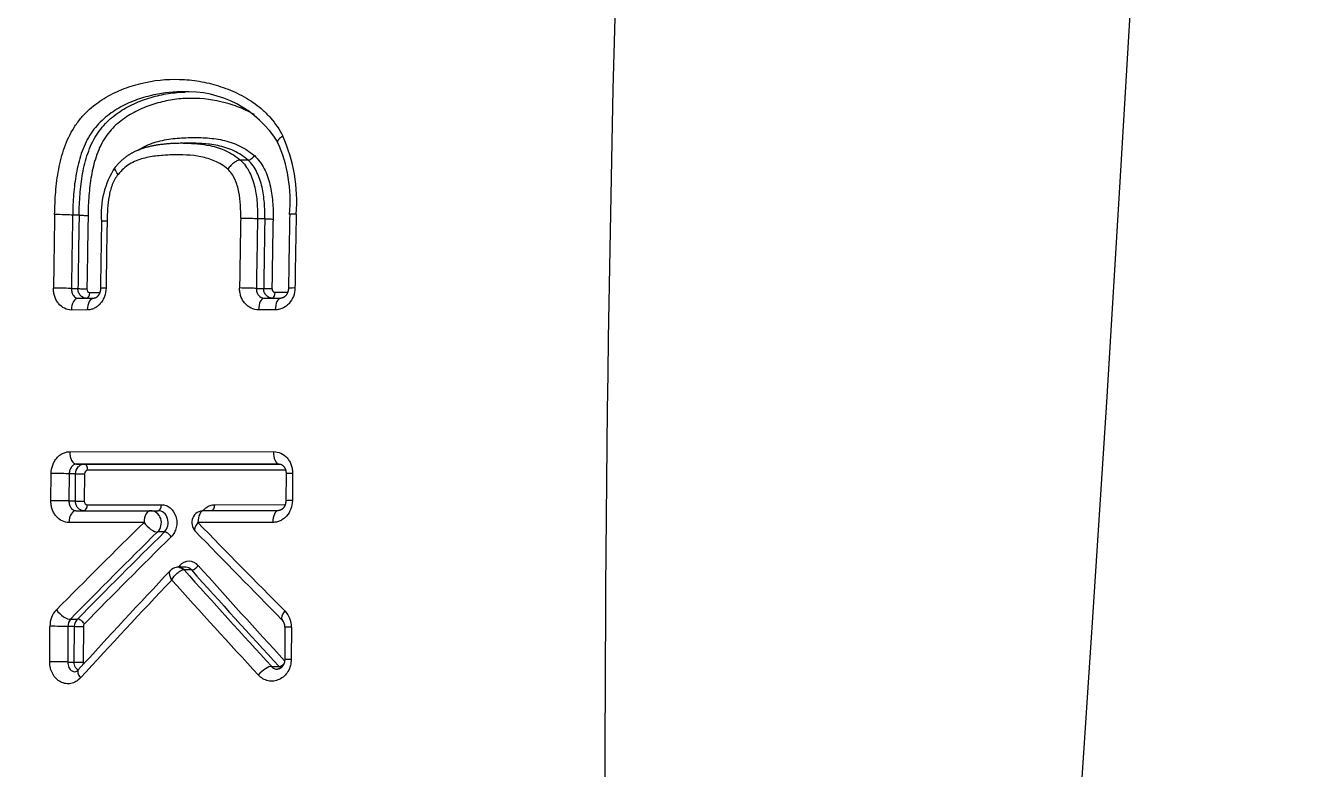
# Model space of a CAD drawing. Header units: millimetres. Extents: x 863 to 5283, y 810 to 2397.
# Drawn here: x 3100.656 to 3101.721, y 1268.667 to 1269.281 of the extents above; entities that cross this region are included whole.
import ezdxf

# ---------------------------------------------------------------- set-up
doc = ezdxf.new("R2010")
doc.units = ezdxf.units.MM
doc.layers.add('Wbudowane', color=175, linetype='Continuous')

# ---------------------------------------------------------------- blocks, each defined once
blk = doc.blocks.new('Z$W@#9123')
for p, q in [((19.3812, 38.5543), (19.3812, 38.5646)), ((19.528, 38.563), (19.5281, 38.3995)), ((19.5307, 38.5687), (19.5531, 38.5685)), ((19.5308, 38.5633), (19.5532, 38.5631)), ((19.5565, 38.5045), (19.5564, 38.5626)), ((19.6576, 38.5677), (19.6841, 38.5675)), ((19.6577, 38.5623), (19.6842, 38.5622)), ((19.386, 38.5453), (19.386, 38.559)), ((19.3956, 38.5543), (19.3957, 38.5406)), ((19.5128, 38.3847), (19.5127, 38.5529)), ((19.523, 38.3966), (19.5229, 38.5577)), ((19.5229, 38.5576), (19.523, 38.3904)), ((19.5613, 38.4955), (19.5613, 38.557)), ((19.5711, 38.5523), (19.5711, 38.4905)), ((19.69, 38.5514), (19.69, 38.5576)), ((19.3206, 38.5457), (19.3206, 38.5397)), ((19.378, 38.5388), (19.378, 38.5448)), ((19.2721, 38.532), (19.2721, 38.5257)), ((19.2721, 38.532), (19.2721, 38.532)), ((19.2721, 38.5257), (19.2721, 38.5257)), ((19.2582, 38.4858), (19.2582, 38.4792)), ((19.6081, 38.4805), (19.6081, 38.4741)), ((19.6103, 38.4851), (19.6103, 38.4791)), ((19.5565, 38.3992), (19.5565, 38.4604)), ((19.5614, 38.4513), (19.5614, 38.4578)), ((19.579, 38.463), (19.579, 38.4571)), ((19.5614, 38.3898), (19.5614, 38.4513)), ((19.5712, 38.446), (19.5712, 38.3841)), ((19.3813, 38.4013), (19.3813, 38.4096)), ((19.3861, 38.3918), (19.3861, 38.4048)), ((19.3175, 38.3925), (19.3175, 38.3872)), ((19.3781, 38.3862), (19.3781, 38.3915)), ((19.3957, 38.3992), (19.3958, 38.3861)), ((19.523, 38.3904), (19.523, 38.3966)), ((19.5311, 38.397), (19.5535, 38.3968)), ((19.6509, 38.3854), (19.6509, 38.3911)), ((19.6571, 38.396), (19.6864, 38.3958)), ((19.531, 38.3896), (19.531, 38.3843)), ((19.5534, 38.3894), (19.531, 38.3896)), ((19.531, 38.3843), (19.5534, 38.3841)), ((19.5534, 38.3841), (19.5534, 38.3894)), ((19.657, 38.3886), (19.657, 38.3833)), ((19.6863, 38.3884), (19.657, 38.3886)), ((19.657, 38.3833), (19.6863, 38.3831)), ((19.6863, 38.3831), (19.6863, 38.3884)), ((19.5532, 38.3692), (19.5308, 38.3694)), ((19.6862, 38.3682), (19.6569, 38.3684))]:
    blk.add_line(p, q)
for centre, radius, start, end in [((19.7894, 63.7041), 24.8777, 265.82776, 270.16391), ((19.3054, 38.444), 0.1281, 84.9721, 114.5135), ((19.8335, 68.8416), 30.2744, 269.02178, 269.13718), ((19.3057, 38.4491), 0.1176, 84.5528, 114.3011), ((19.8044, 67.1159), 28.5538, 269.02177, 269.14407), ((12.5631, 45.6823), 10.0417, 314.25868, 314.84316), ((13.7236, 45.0563), 8.8157, 311.86267, 312.5523), ((19.6573, 38.5487), 0.019, 89.1478, 133.8035), ((19.6574, 38.5533), 0.00902, 88.471, 132.5715), ((19.303, 38.482), 0.0873, 121.5719, 182.9812), ((19.8348, 69.1683), 30.6201, 269.03816, 269.14565), ((13.0191, 45.2521), 9.4219, 314.12056, 314.74242), ((13.5319, 45.251), 9.0953, 311.9365, 312.61496), ((13.679, 45.0961), 8.8862, 311.8724, 312.5662), ((19.8347, 69.1238), 30.5824, 269.03669, 269.14435), ((19.835, 69.2285), 30.6931, 269.03968, 269.14695), ((13.2637, 45.5183), 9.491, 312.03419, 312.67502), ((19.8348, 69.1468), 30.6253, 269.03706, 269.14466), ((19.5713, 38.4955), 0.01, 180.0359, 314.1058), ((19.6133, 38.4831), 0.0101, 130.1658, 228.7423), ((23.8777, 43.0315), 6.2449, 226.84903, 226.86724), ((19.614, 38.4805), 0.00594, 128.9047, 179.8538), ((19.6139, 38.4788), 0.00363, 174.7096, 185.7047), ((23.7895, 42.6197), 5.91, 224.62047, 225.60454), ((19.6164, 38.4741), 0.00829, 179.7796, 189.9345), ((19.6166, 38.4741), 0.00854, 190.391, 226.9925), ((24.2491, 43.3873), 6.7613, 226.68479, 227.63257), ((24.5221, 43.6451), 7.13, 226.55012, 227.43775), ((23.9104, 42.7255), 6.077, 224.54057, 225.49949), ((23.8378, 42.6576), 5.9818, 224.60457, 225.57756), ((24.0867, 42.8746), 6.3247, 224.44306, 225.36697), ((19.316, 38.4786), 0.0679, 235.997, 275.6463), ((19.8372, 69.4529), 31.0416, 269.0498, 269.15187), ((19.8139, 67.8996), 29.4927, 269.0457, 269.1531), ((19.8388, 69.3371), 30.949, 269.03482, 269.14703), ((19.8392, 69.3211), 30.9256, 269.03386, 269.14612), ((19.6569, 38.3971), 0.00856, 225.2523, 270.4205), ((19.6571, 38.3993), 0.00332, 227.1412, 270.3816), ((19.6903, 38.3886), 0.00406, 4.4525, 51.5667), ((19.8392, 69.3415), 30.9588, 269.0344, 269.14658), ((19.6569, 38.3928), 0.00954, 230.8116, 270.3811), ((19.8389, 69.4017), 31.0338, 269.03666, 269.14865), ((19.6566, 38.388), 0.0196, 226.5724, 270.6694)]:
    blk.add_arc(centre, radius, start, end)
for centre, major_axis, ratio, start_param, end_param in [((19.3171, 38.5762), (0.00017, 0.01), 0.03774, 2.049057, 3.141755), ((19.378, 38.5752), (0.00015, 0.01), 0.03345, 2.049398, 3.141606), ((19.5309, 38.5733), (0.0001, 0.01), 0.022818, 2.050037, 3.141658), ((19.5533, 38.5731), (0.00009, 0.01), 0.021275, 2.050106, 3.141613), ((19.6443, 38.567), (-0.00704, 0.0071), 0.356228, 1.894259, 3.14134), ((19.6864, 38.5607), (0.00338, -0.00368), 0.347562, 0.316703, 1.418229), ((19.3205, 38.5502), (-0.00008, -0.005), 0.037322, 0.436657, 2.065936), ((19.378, 38.5493), (-0.00007, -0.005), 0.0333, 0.436591, 2.066186), ((19.381, 38.5519), (-0.005, 0), 0.473927, 3.166369, 4.675907), ((19.396, 38.559), (0.01, 0.00001), 0.467355, 3.141332, 4.677003), ((19.5129, 38.5575), (0.01, 0.00001), 0.46782, 4.685934, 6.282924), ((19.5713, 38.557), (0.01, 0.00001), 0.467991, 3.141332, 4.690358), ((19.6972, 38.5451), (0.00676, -0.00737), 0.349848, 3.458593, 5.059615), ((19.3206, 38.5307), (0.00017, 0.01), 0.03721, 0.436655, 2.072888), ((19.396, 38.5453), (0.01, 0.00001), 0.473636, 3.141331, 4.677094), ((19.378, 38.5297), (0.00015, 0.01), 0.033203, 0.43659, 2.073103), ((19.5563, 38.502), (-0.005, 0), 0.499172, 3.154276, 4.689409), ((19.5713, 38.4955), (0.01, 0.00001), 0.498562, 3.141327, 4.690552), ((19.5713, 38.4955), (-0.00696, 0.00718), 0.385767, 1.920842, 3.141734), ((19.6067, 38.4883), (0.00334, -0.00372), 0.378698, 0.321004, 1.943893), ((19.6065, 38.4729), (-0.00342, -0.00364), 0.368656, 3.905194, 4.312697), ((19.6161, 38.474), (0.00787, 0.00143), 0.855614, 2.231004, 3.141554), ((19.6161, 38.4741), (0.008, 0), 0.906308, 2.378753, 3.141502), ((19.5828, 38.4659), (0.00356, 0.00351), 0.385397, 1.180977, 2.839714), ((19.5564, 38.4578), (-0.005, 0), 0.526177, 3.141322, 4.689499), ((19.5714, 38.4513), (0.01, 0), 0.906308, 0.70648, 3.142138), ((19.5714, 38.4513), (0.00712, 0.00703), 0.388442, 4.318145, 5.980875), ((19.5714, 38.4513), (0.01, 0.00001), 0.525189, 3.141322, 4.690636), ((19.3811, 38.3985), (-0.005, 0), 0.571845, 3.155155, 4.676499), ((19.3961, 38.4048), (0.01, 0.00001), 0.559841, 3.141314, 4.677645), ((19.3175, 38.397), (0.00008, 0.005), 0.037391, 3.578251, 5.324125), ((19.3781, 38.396), (0.00007, 0.005), 0.0332, 3.578182, 5.323815), ((19.3961, 38.3918), (0.01, 0.00001), 0.570061, 3.141312, 4.677659), ((19.513, 38.3904), (0.01, 0.00001), 0.569715, 4.686352, 6.282905), ((19.528, 38.3967), (0.005, 0), 0.571392, 1.545843, 3.141312), ((19.531, 38.3941), (0.00005, 0.005), 0.022729, 3.578045, 5.32314), ((19.5534, 38.3939), (0.00005, 0.005), 0.021204, 3.57803, 5.323056), ((19.5564, 38.3964), (-0.005, 0), 0.571316, 3.175859, 4.689536), ((19.6547, 38.394), (0.0035, 0.00357), 0.429689, 1.138395, 2.832888), ((19.657, 38.3931), (0.00003, 0.005), 0.014165, 3.577972, 5.322724), ((19.6863, 38.393), (0.00003, 0.005), 0.012173, 3.577959, 5.322649), ((19.6996, 38.3992), (0.00674, 0.00739), 0.40751, 3.141462, 4.275777), ((19.3175, 38.3781), (-0.00017, -0.01), 0.037407, 3.578252, 5.334644), ((19.3781, 38.3771), (-0.00015, -0.01), 0.033216, 3.578182, 5.334293), ((19.531, 38.3752), (0.0001, 0.01), 0.022746, 0.436453, 2.191943), ((19.5534, 38.375), (0.00009, 0.01), 0.021221, 0.436437, 2.19185), ((19.5714, 38.3898), (0.01, 0.00001), 0.569566, 3.141312, 4.69067), ((19.6433, 38.3796), (0.007, 0.00714), 0.433162, 4.274947, 5.973893), ((19.657, 38.3742), (0.00006, 0.01), 0.014179, 0.436379, 2.191484), ((19.6863, 38.3741), (0.00005, 0.01), 0.012186, 0.436367, 2.191401)]:
    blk.add_ellipse(centre, major_axis=major_axis, ratio=ratio, start_param=start_param, end_param=end_param)
for points, knots in [([(19.3171, 38.3723), (19.3108, 38.3724), (19.3045, 38.3727), (19.2921, 38.3737), (19.2859, 38.3745), (19.2767, 38.3762), (19.2736, 38.3769), (19.2676, 38.3785), (19.2645, 38.3794), (19.2558, 38.3826), (19.2502, 38.3851), (19.2426, 38.39), (19.2401, 38.3918), (19.2356, 38.3955), (19.2335, 38.3975), (19.2276, 38.4038), (19.2241, 38.4084), (19.2183, 38.4178), (19.2159, 38.4228), (19.2118, 38.4329), (19.2102, 38.4381), (19.2062, 38.4539), (19.2051, 38.4646), (19.2056, 38.4808), (19.2061, 38.4863), (19.208, 38.4971), (19.2093, 38.5024), (19.2125, 38.5128), (19.2145, 38.518), (19.2181, 38.5256), (19.2195, 38.5281), (19.2223, 38.533), (19.2239, 38.5354), (19.2273, 38.54), (19.2291, 38.5422), (19.233, 38.5465), (19.2351, 38.5486), (19.2418, 38.5544), (19.2468, 38.5578), (19.2523, 38.5606)], [0, 0, 0, 0, 0.0625, 0.0625, 0.125, 0.125, 0.15625, 0.15625, 0.1875, 0.1875, 0.25, 0.25, 0.28125, 0.28125, 0.3125, 0.3125, 0.375, 0.375, 0.4375, 0.4375, 0.5, 0.5, 0.625, 0.625, 0.6875, 0.6875, 0.75, 0.75, 0.8125, 0.8125, 0.84375, 0.84375, 0.875, 0.875, 0.90625, 0.90625, 0.9375, 0.9375, 1, 1, 1, 1]), ([(19.2523, 38.5606), (19.2529, 38.5596), (19.2536, 38.5587), (19.2549, 38.5573), (19.2555, 38.5568), (19.2565, 38.5562), (19.257, 38.5562), (19.2573, 38.5563)], [0, 0, 0, 0, 0.3334673, 0.3334673, 0.6669346, 0.6669346, 1, 1, 1, 1]), ([(19.3776, 38.5706), (19.38, 38.5706), (19.3824, 38.5701), (19.3867, 38.5685), (19.3887, 38.5672), (19.3912, 38.565), (19.392, 38.5641), (19.3933, 38.5624), (19.3938, 38.5614), (19.3947, 38.5595), (19.3951, 38.5585), (19.3955, 38.5564), (19.3956, 38.5554), (19.3956, 38.5543)], [0, 0, 0, 0, 0.25, 0.25, 0.5, 0.5, 0.625, 0.625, 0.75, 0.75, 0.875, 0.875, 1, 1, 1, 1]), ([(19.3778, 38.5652), (19.378, 38.5652), (19.3782, 38.5652), (19.3785, 38.5652), (19.3789, 38.5652), (19.3793, 38.5651), (19.3796, 38.5651), (19.38, 38.565), (19.3803, 38.5649), (19.3806, 38.5648), (19.381, 38.5647), (19.3813, 38.5646), (19.3816, 38.5645), (19.3819, 38.5643), (19.3822, 38.5642), (19.3824, 38.5641), (19.3827, 38.5639), (19.383, 38.5637), (19.3832, 38.5636), (19.3835, 38.5634), (19.3837, 38.5632), (19.384, 38.563), (19.3842, 38.5628), (19.3844, 38.5626), (19.3846, 38.5624), (19.3848, 38.5621), (19.385, 38.5619), (19.3851, 38.5617), (19.3852, 38.5615), (19.3854, 38.5613), (19.3855, 38.561), (19.3856, 38.5608), (19.3857, 38.5605), (19.3858, 38.5603), (19.3859, 38.5601), (19.3859, 38.5599), (19.386, 38.5596), (19.386, 38.5594), (19.386, 38.5591), (19.386, 38.559), (19.386, 38.559)], [0, 0, 0, 0, 0.023748, 0.048549, 0.073387, 0.098186, 0.122875, 0.147548, 0.172484, 0.196717, 0.220901, 0.245219, 0.269847, 0.295011, 0.316789, 0.337484, 0.358701, 0.384359, 0.41005, 0.435661, 0.461088, 0.486247, 0.511015, 0.535092, 0.563891, 0.592181, 0.619633, 0.64602, 0.671173, 0.695414, 0.728196, 0.761081, 0.792754, 0.822894, 0.851326, 0.878509, 0.913562, 0.950523, 0.987515, 1, 1, 1, 1]), ([(19.5127, 38.5529), (19.5127, 38.555), (19.5131, 38.5571), (19.5149, 38.5609), (19.5163, 38.5627), (19.5187, 38.5649), (19.5197, 38.5655), (19.5216, 38.5667), (19.5227, 38.5672), (19.5248, 38.568), (19.526, 38.5682), (19.5283, 38.5686), (19.5295, 38.5687), (19.5307, 38.5687)], [0, 0, 0, 0, 0.25, 0.25, 0.5, 0.5, 0.625, 0.625, 0.75, 0.75, 0.875, 0.875, 1, 1, 1, 1]), ([(19.5229, 38.5576), (19.5229, 38.5576), (19.5229, 38.5577), (19.5229, 38.5579), (19.523, 38.5582), (19.523, 38.5585), (19.5231, 38.5587), (19.5231, 38.5589), (19.5232, 38.5592), (19.5233, 38.5594), (19.5234, 38.5596), (19.5235, 38.5598), (19.5237, 38.56), (19.5238, 38.5602), (19.524, 38.5604), (19.5241, 38.5606), (19.5243, 38.5608), (19.5245, 38.561), (19.5247, 38.5612), (19.525, 38.5614), (19.5252, 38.5616), (19.5254, 38.5617), (19.5257, 38.5619), (19.5259, 38.5621), (19.5262, 38.5622), (19.5265, 38.5624), (19.5268, 38.5625), (19.5271, 38.5626), (19.5274, 38.5628), (19.5277, 38.5629), (19.528, 38.563), (19.5283, 38.563), (19.5287, 38.5631), (19.529, 38.5632), (19.5293, 38.5632), (19.5297, 38.5633), (19.5301, 38.5633), (19.5304, 38.5633), (19.5307, 38.5633), (19.5308, 38.5633), (19.5308, 38.5633)], [0, 0, 0, 0, 0.014027, 0.052637, 0.091096, 0.129256, 0.159781, 0.190338, 0.227168, 0.2572, 0.285051, 0.311384, 0.339379, 0.366052, 0.39421, 0.422461, 0.450752, 0.478999, 0.507089, 0.529803, 0.554024, 0.578652, 0.60408, 0.630092, 0.656447, 0.682875, 0.704984, 0.728626, 0.752732, 0.777467, 0.802592, 0.827859, 0.852971, 0.875371, 0.899275, 0.923752, 0.948408, 0.973145, 0.997848, 1, 1, 1, 1]), ([(19.5531, 38.5685), (19.5554, 38.5685), (19.5578, 38.568), (19.5622, 38.5664), (19.5642, 38.5652), (19.5666, 38.5629), (19.5674, 38.5621), (19.5687, 38.5603), (19.5693, 38.5594), (19.5702, 38.5575), (19.5705, 38.5564), (19.571, 38.5544), (19.5711, 38.5534), (19.5711, 38.5523)], [0, 0, 0, 0, 0.25, 0.25, 0.5, 0.5, 0.625, 0.625, 0.75, 0.75, 0.875, 0.875, 1, 1, 1, 1]), ([(19.5532, 38.5631), (19.5533, 38.5631), (19.5535, 38.5631), (19.5539, 38.5631), (19.5543, 38.563), (19.5546, 38.563), (19.555, 38.5629), (19.5553, 38.5629), (19.5557, 38.5628), (19.556, 38.5627), (19.5563, 38.5626), (19.5566, 38.5625), (19.557, 38.5624), (19.5573, 38.5622), (19.5575, 38.5621), (19.5578, 38.562), (19.558, 38.5618), (19.5583, 38.5617), (19.5586, 38.5615), (19.5588, 38.5613), (19.5591, 38.5611), (19.5593, 38.5609), (19.5595, 38.5607), (19.5597, 38.5605), (19.5599, 38.5603), (19.5601, 38.5601), (19.5603, 38.5598), (19.5604, 38.5596), (19.5606, 38.5594), (19.5607, 38.5592), (19.5608, 38.559), (19.5609, 38.5587), (19.561, 38.5585), (19.5611, 38.5582), (19.5612, 38.558), (19.5612, 38.5578), (19.5613, 38.5575), (19.5613, 38.5573), (19.5613, 38.5571), (19.5613, 38.557), (19.5613, 38.557)], [0, 0, 0, 0, 0.023517, 0.048281, 0.073086, 0.097847, 0.122489, 0.147093, 0.172026, 0.196202, 0.220352, 0.244652, 0.26929, 0.294491, 0.316204, 0.336892, 0.358069, 0.383795, 0.409563, 0.435269, 0.460812, 0.486111, 0.511042, 0.53518, 0.564258, 0.592799, 0.620467, 0.647037, 0.672344, 0.696875, 0.730848, 0.764155, 0.796158, 0.826542, 0.855153, 0.883518, 0.920794, 0.958212, 0.995621, 1, 1, 1, 1]), ([(19.6841, 38.5675), (19.6858, 38.5675), (19.6876, 38.5673), (19.691, 38.5664), (19.6926, 38.5657), (19.6955, 38.564), (19.6968, 38.5629), (19.699, 38.5605), (19.7, 38.5591), (19.7013, 38.5563), (19.7018, 38.5547), (19.7022, 38.5517), (19.7021, 38.5501), (19.7015, 38.547), (19.7009, 38.5456), (19.6993, 38.5428), (19.6983, 38.5415), (19.6971, 38.5404)], [0, 0, 0, 0, 0.125, 0.125, 0.25, 0.25, 0.375, 0.375, 0.5, 0.5, 0.625, 0.625, 0.75, 0.75, 0.875, 0.875, 1, 1, 1, 1]), ([(19.6842, 38.5622), (19.6843, 38.5622), (19.6845, 38.5622), (19.6848, 38.5621), (19.6852, 38.5621), (19.6856, 38.5621), (19.6859, 38.562), (19.6862, 38.5619), (19.6866, 38.5619), (19.6869, 38.5618), (19.6872, 38.5617), (19.6876, 38.5616), (19.6879, 38.5614), (19.6882, 38.5613), (19.6885, 38.5612), (19.6888, 38.561), (19.6891, 38.5608), (19.6893, 38.5607), (19.6896, 38.5605), (19.6898, 38.5603), (19.6901, 38.5601), (19.6903, 38.5599), (19.6905, 38.5598), (19.6907, 38.5596), (19.6909, 38.5593), (19.6911, 38.5591), (19.6913, 38.5589), (19.6914, 38.5586), (19.6916, 38.5584), (19.6917, 38.5582), (19.6918, 38.558), (19.6919, 38.5578), (19.692, 38.5575), (19.692, 38.5573), (19.6921, 38.557), (19.6922, 38.5568), (19.6922, 38.5565), (19.6922, 38.5563), (19.6922, 38.5562), (19.6922, 38.5561)], [0, 0, 0, 0, 0.022841, 0.047609, 0.072064, 0.096498, 0.12108, 0.14343, 0.166446, 0.191993, 0.217426, 0.242149, 0.265749, 0.289075, 0.314848, 0.340845, 0.366923, 0.392915, 0.418657, 0.44402, 0.468887, 0.493163, 0.516998, 0.543774, 0.572867, 0.601969, 0.630821, 0.659247, 0.687099, 0.71426, 0.740659, 0.767344, 0.8027, 0.838212, 0.873595, 0.908568, 0.94294, 0.976569, 1, 1, 1, 1]), ([(19.2684, 38.5372), (19.2699, 38.5388), (19.2716, 38.5403), (19.2752, 38.543), (19.2772, 38.5442), (19.2833, 38.5474), (19.2877, 38.5489), (19.297, 38.5511), (19.3017, 38.5518), (19.3112, 38.5526), (19.3159, 38.5527), (19.3208, 38.5526)], [0, 0, 0, 0, 0.125, 0.125, 0.25, 0.25, 0.5, 0.5, 0.75, 0.75, 1, 1, 1, 1]), ([(19.386, 38.5518), (19.386, 38.5499), (19.3851, 38.5481), (19.3829, 38.5462), (19.382, 38.5457), (19.3801, 38.5449), (19.3791, 38.5448), (19.378, 38.5448)], [0, 0, 0, 0, 0.494076, 0.494076, 0.747038, 0.747038, 1, 1, 1, 1]), ([(19.3782, 38.5517), (19.379, 38.5517), (19.3798, 38.5519), (19.3809, 38.5529), (19.3812, 38.5536), (19.3812, 38.5543)], [0, 0, 0, 0, 0.5, 0.5, 1, 1, 1, 1]), ([(19.69, 38.5514), (19.6911, 38.5524), (19.6918, 38.5536), (19.6922, 38.5553), (19.6922, 38.5557), (19.6922, 38.5561)], [0, 0, 0, 0, 0.761534, 0.761534, 1, 1, 1, 1]), ([(19.3206, 38.5457), (19.3161, 38.5458), (19.3117, 38.5457), (19.303, 38.545), (19.2986, 38.5445), (19.2901, 38.5425), (19.286, 38.5412), (19.2803, 38.5383), (19.2784, 38.5372), (19.2751, 38.5348), (19.2735, 38.5335), (19.2721, 38.532)], [0, 0, 0, 0, 0.25, 0.25, 0.5, 0.5, 0.75, 0.75, 0.875, 0.875, 1, 1, 1, 1]), ([(19.2721, 38.5257), (19.2735, 38.5272), (19.2751, 38.5286), (19.2785, 38.5311), (19.2803, 38.5322), (19.2841, 38.5341), (19.2861, 38.5349), (19.2902, 38.5364), (19.2923, 38.537), (19.2987, 38.5384), (19.303, 38.539), (19.3117, 38.5397), (19.3161, 38.5398), (19.3206, 38.5397)], [0, 0, 0, 0, 0.125, 0.125, 0.25, 0.25, 0.375, 0.375, 0.5, 0.5, 0.75, 0.75, 1, 1, 1, 1]), ([(19.3957, 38.5406), (19.3957, 38.5385), (19.3952, 38.5364), (19.3934, 38.5326), (19.3921, 38.5309), (19.3896, 38.5287), (19.3886, 38.528), (19.3867, 38.5269), (19.3857, 38.5264), (19.3835, 38.5257), (19.3823, 38.5254), (19.38, 38.525), (19.3788, 38.5249), (19.3777, 38.5249)], [0, 0, 0, 0, 0.25, 0.25, 0.5, 0.5, 0.625, 0.625, 0.75, 0.75, 0.875, 0.875, 1, 1, 1, 1]), ([(19.378, 38.5388), (19.3791, 38.5388), (19.3801, 38.5389), (19.3821, 38.5395), (19.3829, 38.54), (19.3851, 38.5418), (19.386, 38.5435), (19.386, 38.5453)], [0, 0, 0, 0, 0.25, 0.25, 0.5, 0.5, 1, 1, 1, 1]), ([(19.2345, 38.5371), (19.2332, 38.5347), (19.2319, 38.5323), (19.2288, 38.5254), (19.2271, 38.5209), (19.223, 38.5073), (19.2214, 38.4981), (19.2211, 38.4864), (19.2211, 38.484), (19.2212, 38.4793), (19.2218, 38.4723), (19.2229, 38.4655), (19.2251, 38.4564), (19.2265, 38.452), (19.2299, 38.4431), (19.232, 38.4388), (19.2357, 38.4326), (19.237, 38.4306), (19.2399, 38.4267), (19.2414, 38.4248), (19.2465, 38.4192), (19.2504, 38.416), (19.257, 38.4118), (19.2594, 38.4106), (19.2642, 38.4083), (19.2667, 38.4074), (19.2744, 38.4048), (19.2797, 38.4035), (19.2905, 38.4017), (19.2959, 38.401), (19.3068, 38.4002), (19.3122, 38.3999), (19.3177, 38.3999)], [0, 0, 0, 0, 0.041456, 0.041456, 0.11519, 0.11519, 0.262658, 0.262658, 0.299526, 0.299526, 0.336393, 0.410127, 0.410127, 0.483861, 0.483861, 0.557595, 0.557595, 0.594462, 0.594462, 0.631329, 0.631329, 0.705063, 0.705063, 0.74193, 0.74193, 0.778798, 0.778798, 0.852532, 0.852532, 0.926266, 0.926266, 1, 1, 1, 1]), ([(19.2638, 38.4415), (19.2625, 38.4434), (19.2613, 38.4455), (19.2593, 38.4498), (19.2584, 38.4521), (19.2562, 38.4589), (19.2552, 38.4635), (19.254, 38.4729), (19.2537, 38.4777), (19.2534, 38.4872), (19.2534, 38.4919), (19.254, 38.5014), (19.2545, 38.5061), (19.2561, 38.5132), (19.2567, 38.5156), (19.2583, 38.5202), (19.2601, 38.5247), (19.2624, 38.529), (19.2652, 38.5332), (19.2667, 38.5352), (19.2684, 38.5372)], [0, 0, 0, 0, 0.069141, 0.069141, 0.140745, 0.140745, 0.283954, 0.283954, 0.427164, 0.427164, 0.570373, 0.570373, 0.713582, 0.713582, 0.785186, 0.785186, 0.856791, 0.928395, 0.928395, 1, 1, 1, 1]), ([(19.2721, 38.532), (19.2705, 38.5302), (19.2691, 38.5282), (19.2665, 38.5243), (19.2643, 38.5202), (19.2626, 38.5159), (19.2612, 38.5115), (19.2606, 38.5093), (19.2592, 38.5026), (19.2587, 38.4981), (19.2583, 38.4916), (19.2582, 38.4894), (19.2582, 38.4873)], [0, 0, 0, 0, 0.144153, 0.144153, 0.288306, 0.432458, 0.432458, 0.576611, 0.576611, 0.864917, 0.864917, 1, 1, 1, 1]), ([(19.2721, 38.532), (19.2721, 38.5326), (19.2718, 38.5336), (19.2704, 38.5355), (19.2694, 38.5365), (19.2684, 38.5372)], [0, 0, 0, 0, 0.5, 0.5, 1, 1, 1, 1]), ([(19.2582, 38.4799), (19.2582, 38.4869), (19.2587, 38.4938), (19.2611, 38.505), (19.2625, 38.5094), (19.2654, 38.5158), (19.2665, 38.5179), (19.2691, 38.5219), (19.2705, 38.5238), (19.2721, 38.5257)], [0, 0, 0, 0, 0.433426, 0.433426, 0.716713, 0.716713, 0.858357, 0.858357, 1, 1, 1, 1]), ([(19.2721, 38.5257), (19.272, 38.525), (19.2722, 38.5243), (19.2728, 38.5225), (19.2734, 38.5216), (19.2747, 38.5196), (19.2756, 38.5187), (19.2775, 38.5168), (19.2785, 38.516), (19.2795, 38.5152)], [0, 0, 0, 0, 0.25, 0.25, 0.5, 0.5, 0.75, 0.75, 1, 1, 1, 1]), ([(19.3201, 38.5259), (19.3165, 38.5259), (19.3128, 38.5259), (19.3056, 38.5254), (19.302, 38.525), (19.2949, 38.5236), (19.2913, 38.5226), (19.2849, 38.5197), (19.2819, 38.5177), (19.2795, 38.5152)], [0, 0, 0, 0, 0.25, 0.25, 0.5, 0.5, 0.75, 0.75, 1, 1, 1, 1]), ([(19.2795, 38.5152), (19.2781, 38.5136), (19.2769, 38.5119), (19.2747, 38.5083), (19.2737, 38.5065), (19.2713, 38.5008), (19.2701, 38.497), (19.2678, 38.4852), (19.2676, 38.4771), (19.2679, 38.4651), (19.2682, 38.4611), (19.269, 38.4532), (19.2697, 38.4492), (19.2718, 38.4415), (19.2733, 38.4377), (19.2776, 38.4306), (19.2804, 38.4274), (19.2839, 38.4247)], [0, 0, 0, 0, 0.0625, 0.0625, 0.125, 0.125, 0.25, 0.25, 0.5, 0.5, 0.625, 0.625, 0.75, 0.75, 0.875, 0.875, 1, 1, 1, 1]), ([(19.5614, 38.4949), (19.5605, 38.4955), (19.5598, 38.4963), (19.5583, 38.4982), (19.5576, 38.4994), (19.5567, 38.5019), (19.5565, 38.5032), (19.5565, 38.5045)], [0, 0, 0, 0, 0.274721, 0.274721, 0.637361, 0.637361, 1, 1, 1, 1]), ([(19.2158, 38.4764), (19.2159, 38.4679), (19.217, 38.4594), (19.2202, 38.4463), (19.2216, 38.4416), (19.2253, 38.4324), (19.2275, 38.428), (19.2327, 38.4194), (19.2357, 38.4152), (19.2411, 38.4095), (19.243, 38.4077), (19.2471, 38.4043), (19.2493, 38.4027), (19.2563, 38.3984), (19.2614, 38.3961), (19.2694, 38.3934), (19.2722, 38.3926), (19.2777, 38.3912), (19.2805, 38.3906), (19.2889, 38.3891), (19.2946, 38.3884), (19.306, 38.3875), (19.3118, 38.3873), (19.3175, 38.3872)], [0, 0, 0, 0, 0.179132, 0.179132, 0.28174, 0.28174, 0.384349, 0.384349, 0.486957, 0.486957, 0.538261, 0.538261, 0.589566, 0.589566, 0.692174, 0.692174, 0.743479, 0.743479, 0.794783, 0.794783, 0.897391, 0.897391, 1, 1, 1, 1]), ([(19.3175, 38.3925), (19.3117, 38.3926), (19.306, 38.3928), (19.2946, 38.3937), (19.2889, 38.3944), (19.2776, 38.3964), (19.272, 38.3978), (19.2639, 38.4006), (19.2613, 38.4016), (19.2562, 38.404), (19.2538, 38.4053), (19.2468, 38.4097), (19.2428, 38.4132), (19.2374, 38.419), (19.2358, 38.421), (19.2327, 38.4252), (19.2313, 38.4273), (19.2274, 38.4338), (19.2252, 38.4383), (19.2216, 38.4477), (19.2201, 38.4524), (19.2178, 38.4619), (19.217, 38.4667), (19.2162, 38.4741), (19.216, 38.4765), (19.2159, 38.4793), (19.2159, 38.4796), (19.2159, 38.4799)], [0, 0, 0, 0, 0.1045529, 0.1045529, 0.2091058, 0.2091058, 0.3136586, 0.3136586, 0.3659351, 0.3659351, 0.4182115, 0.4182115, 0.5227644, 0.5227644, 0.5750408, 0.5750408, 0.6273173, 0.6273173, 0.7318702, 0.7318702, 0.836423, 0.836423, 0.9409759, 0.9409759, 0.9932524, 0.9932524, 1, 1, 1, 1]), ([(19.2582, 38.4784), (19.2582, 38.4783), (19.2582, 38.4778), (19.2582, 38.4766), (19.2583, 38.4749), (19.2583, 38.4731), (19.2584, 38.4713), (19.2584, 38.4696), (19.2585, 38.468), (19.2586, 38.4664), (19.2588, 38.4647), (19.2589, 38.4632), (19.2591, 38.4617), (19.2592, 38.4603), (19.2594, 38.4589), (19.2596, 38.4575), (19.2598, 38.4562), (19.26, 38.455), (19.2602, 38.4538), (19.2605, 38.4526), (19.2607, 38.4514), (19.261, 38.4503), (19.2613, 38.4492), (19.2615, 38.4481), (19.2618, 38.447), (19.2621, 38.446), (19.2625, 38.445), (19.2628, 38.444), (19.2631, 38.4431), (19.2635, 38.4421), (19.2639, 38.4412), (19.2643, 38.4403), (19.2646, 38.4394), (19.265, 38.4386), (19.2654, 38.4378), (19.2658, 38.437), (19.2663, 38.4362), (19.2667, 38.4354), (19.2672, 38.4346), (19.2677, 38.4338), (19.2681, 38.4331), (19.2686, 38.4323), (19.2691, 38.4316), (19.2696, 38.4309), (19.2702, 38.4302), (19.2707, 38.4295), (19.2713, 38.4288), (19.2718, 38.4282), (19.2724, 38.4275), (19.273, 38.4269), (19.2736, 38.4263), (19.2742, 38.4257), (19.2748, 38.4251), (19.2755, 38.4245), (19.2761, 38.4239), (19.2768, 38.4233), (19.2774, 38.4228), (19.2778, 38.4225), (19.278, 38.4223)], [0, 0, 0, 0, 0.000795, 0.028763, 0.05772, 0.087806, 0.119333, 0.147272, 0.173859, 0.202165, 0.229187, 0.255101, 0.280082, 0.304269, 0.32754, 0.349937, 0.371613, 0.392662, 0.413162, 0.433177, 0.452759, 0.471953, 0.490786, 0.509055, 0.526858, 0.544264, 0.561316, 0.578048, 0.594495, 0.610683, 0.626639, 0.642384, 0.657941, 0.673327, 0.68688, 0.701206, 0.715989, 0.730605, 0.745041, 0.759293, 0.773357, 0.787211, 0.801034, 0.814764, 0.828406, 0.84197, 0.855464, 0.868896, 0.882274, 0.895606, 0.9089, 0.922186, 0.935463, 0.948737, 0.962014, 0.975299, 0.988599, 1, 1, 1, 1]), ([(19.6187, 38.4689), (19.6176, 38.4695), (19.6165, 38.4702), (19.6146, 38.4718), (19.6137, 38.4726), (19.6122, 38.4744), (19.6115, 38.4753), (19.6106, 38.4769), (19.6104, 38.4777), (19.6103, 38.4784)], [0, 0, 0, 0, 0.25, 0.25, 0.5, 0.5, 0.75, 0.75, 1, 1, 1, 1]), ([(19.5565, 38.4604), (19.5565, 38.4617), (19.5567, 38.463), (19.5576, 38.4655), (19.5583, 38.4666), (19.5609, 38.4698), (19.5634, 38.4715), (19.5677, 38.4728), (19.5692, 38.4731), (19.5722, 38.4732), (19.5738, 38.473), (19.5767, 38.4723), (19.5781, 38.4718), (19.5807, 38.4704), (19.5819, 38.4695), (19.5829, 38.4685)], [0, 0, 0, 0, 0.125, 0.125, 0.25, 0.25, 0.5, 0.5, 0.625, 0.625, 0.75, 0.75, 0.875, 0.875, 1, 1, 1, 1]), ([(19.579, 38.463), (19.5776, 38.4643), (19.5758, 38.4652), (19.5719, 38.4661), (19.5697, 38.4661), (19.5659, 38.4649), (19.5643, 38.4639), (19.562, 38.4611), (19.5614, 38.4595), (19.5614, 38.4578)], [0, 0, 0, 0, 0.25, 0.25, 0.5, 0.5, 0.75, 0.75, 1, 1, 1, 1]), ([(19.6187, 38.4689), (19.6176, 38.4683), (19.6165, 38.4679), (19.6146, 38.4673), (19.6136, 38.4671), (19.6121, 38.4672), (19.6115, 38.4673), (19.6109, 38.4677), (19.6109, 38.4678), (19.6108, 38.4678)], [0, 0, 0, 0, 0.315834, 0.315834, 0.631668, 0.631668, 0.947502, 0.947502, 1, 1, 1, 1]), ([(19.2839, 38.4247), (19.2822, 38.4233), (19.2807, 38.4223), (19.2789, 38.422), (19.2784, 38.422), (19.2781, 38.4223), (19.2781, 38.4223), (19.278, 38.4223)], [0, 0, 0, 0, 0.655122, 0.655122, 0.982682, 0.982682, 1, 1, 1, 1]), ([(19.2839, 38.4247), (19.2863, 38.4226), (19.2892, 38.421), (19.2955, 38.4186), (19.2988, 38.4178), (19.3054, 38.4166), (19.3088, 38.4162), (19.3156, 38.4157), (19.319, 38.4156), (19.3224, 38.4156)], [0, 0, 0, 0, 0.25, 0.25, 0.5, 0.5, 0.75, 0.75, 1, 1, 1, 1]), ([(19.3777, 38.4147), (19.3801, 38.4147), (19.3825, 38.4142), (19.3858, 38.413), (19.3868, 38.4125), (19.3888, 38.4114), (19.3897, 38.4107), (19.3914, 38.4093), (19.3921, 38.4085), (19.3934, 38.4068), (19.394, 38.4059), (19.3948, 38.404), (19.3952, 38.4031), (19.3956, 38.4011), (19.3957, 38.4002), (19.3957, 38.3992)], [0, 0, 0, 0, 0.25, 0.25, 0.375, 0.375, 0.5, 0.5, 0.625, 0.625, 0.75, 0.75, 0.875, 0.875, 1, 1, 1, 1]), ([(19.3779, 38.4102), (19.378, 38.4102), (19.3782, 38.4102), (19.3785, 38.4102), (19.3789, 38.4101), (19.3792, 38.4101), (19.3796, 38.41), (19.3799, 38.41), (19.3803, 38.4099), (19.3806, 38.4098), (19.3809, 38.4097), (19.3812, 38.4096), (19.3816, 38.4095), (19.3819, 38.4094), (19.3822, 38.4093), (19.3825, 38.4091), (19.3827, 38.409), (19.383, 38.4089), (19.3832, 38.4087), (19.3835, 38.4086), (19.3837, 38.4084), (19.384, 38.4082), (19.3842, 38.4081), (19.3844, 38.4079), (19.3845, 38.4077), (19.3847, 38.4076), (19.3849, 38.4074), (19.3851, 38.4072), (19.3852, 38.407), (19.3854, 38.4068), (19.3855, 38.4066), (19.3856, 38.4065), (19.3857, 38.4063), (19.3858, 38.4061), (19.3859, 38.4059), (19.3859, 38.4057), (19.386, 38.4056), (19.386, 38.4055), (19.386, 38.4053), (19.3861, 38.4051), (19.3861, 38.4049), (19.3861, 38.4048), (19.3861, 38.4048)], [0, 0, 0, 0, 0.012744, 0.035797, 0.058955, 0.082123, 0.105176, 0.128025, 0.150828, 0.174225, 0.196721, 0.219193, 0.241788, 0.264663, 0.288012, 0.312033, 0.331794, 0.352191, 0.375776, 0.399454, 0.423211, 0.447025, 0.470877, 0.490888, 0.510225, 0.537661, 0.564862, 0.5915, 0.617379, 0.642351, 0.666316, 0.689474, 0.720003, 0.750045, 0.778724, 0.805984, 0.831837, 0.85913, 0.888171, 0.930648, 0.973242, 1, 1, 1, 1]), ([(19.3783, 38.3989), (19.3791, 38.3989), (19.3799, 38.3991), (19.381, 38.4), (19.3813, 38.4007), (19.3813, 38.4013)], [0, 0, 0, 0, 0.5, 0.5, 1, 1, 1, 1]), ([(19.3861, 38.3983), (19.3861, 38.3965), (19.3852, 38.3948), (19.383, 38.3929), (19.3821, 38.3924), (19.3802, 38.3917), (19.3792, 38.3915), (19.3781, 38.3915)], [0, 0, 0, 0, 0.493906, 0.493906, 0.746953, 0.746953, 1, 1, 1, 1]), ([(19.3781, 38.3862), (19.3792, 38.3862), (19.3803, 38.3863), (19.3823, 38.3868), (19.3831, 38.3873), (19.3853, 38.3888), (19.3861, 38.3903), (19.3861, 38.3918)], [0, 0, 0, 0, 0.25, 0.25, 0.5, 0.5, 1, 1, 1, 1]), ([(19.531, 38.3896), (19.5289, 38.3896), (19.5268, 38.3904), (19.5246, 38.3923), (19.524, 38.3931), (19.5232, 38.3948), (19.523, 38.3957), (19.523, 38.3966)], [0, 0, 0, 0, 0.5, 0.5, 0.75, 0.75, 1, 1, 1, 1]), ([(19.523, 38.3904), (19.523, 38.3896), (19.5232, 38.3889), (19.524, 38.3875), (19.5245, 38.3868), (19.526, 38.3857), (19.5269, 38.3852), (19.5288, 38.3845), (19.5299, 38.3843), (19.531, 38.3843)], [0, 0, 0, 0, 0.25, 0.25, 0.5, 0.5, 0.75, 0.75, 1, 1, 1, 1]), ([(19.5281, 38.3995), (19.5281, 38.3989), (19.5285, 38.3982), (19.5296, 38.3973), (19.5303, 38.397), (19.5311, 38.397)], [0, 0, 0, 0, 0.5, 0.5, 1, 1, 1, 1]), ([(19.5614, 38.3963), (19.5614, 38.3944), (19.5605, 38.3927), (19.5583, 38.3908), (19.5574, 38.3903), (19.5555, 38.3896), (19.5545, 38.3894), (19.5534, 38.3894)], [0, 0, 0, 0, 0.49405, 0.49405, 0.747025, 0.747025, 1, 1, 1, 1]), ([(19.5535, 38.3968), (19.5543, 38.3968), (19.5551, 38.397), (19.5562, 38.3979), (19.5565, 38.3986), (19.5565, 38.3992)], [0, 0, 0, 0, 0.5, 0.5, 1, 1, 1, 1]), ([(19.6994, 38.3936), (19.7018, 38.3914), (19.7034, 38.3886), (19.7043, 38.3843), (19.7043, 38.3829), (19.7039, 38.38), (19.7034, 38.3786), (19.7021, 38.3759), (19.7011, 38.3747), (19.6989, 38.3725), (19.6976, 38.3715), (19.6947, 38.3699), (19.6931, 38.3693), (19.6897, 38.3684), (19.688, 38.3682), (19.6862, 38.3682)], [0, 0, 0, 0, 0.25, 0.25, 0.375, 0.375, 0.5, 0.5, 0.625, 0.625, 0.75, 0.75, 0.875, 0.875, 1, 1, 1, 1]), ([(19.693, 38.3916), (19.6924, 38.3908), (19.6916, 38.3901), (19.6894, 38.3888), (19.6879, 38.3884), (19.6863, 38.3884)], [0, 0, 0, 0, 0.413947, 0.413947, 1, 1, 1, 1]), ([(19.3958, 38.3861), (19.3958, 38.3841), (19.3953, 38.3822), (19.3935, 38.3786), (19.3922, 38.377), (19.3897, 38.3749), (19.3888, 38.3743), (19.3869, 38.3732), (19.3858, 38.3728), (19.3836, 38.372), (19.3825, 38.3717), (19.3801, 38.3714), (19.379, 38.3713), (19.3778, 38.3713)], [0, 0, 0, 0, 0.25, 0.25, 0.5, 0.5, 0.625, 0.625, 0.75, 0.75, 0.875, 0.875, 1, 1, 1, 1]), ([(19.5308, 38.3694), (19.5284, 38.3694), (19.526, 38.3699), (19.5227, 38.3711), (19.5217, 38.3715), (19.5197, 38.3727), (19.5188, 38.3733), (19.5171, 38.3747), (19.5164, 38.3755), (19.5151, 38.3772), (19.5146, 38.378), (19.5137, 38.3798), (19.5133, 38.3808), (19.5129, 38.3827), (19.5128, 38.3837), (19.5128, 38.3847)], [0, 0, 0, 0, 0.25, 0.25, 0.375, 0.375, 0.5, 0.5, 0.625, 0.625, 0.75, 0.75, 0.875, 0.875, 1, 1, 1, 1]), ([(19.5712, 38.3841), (19.5712, 38.3821), (19.5707, 38.3802), (19.569, 38.3766), (19.5676, 38.3749), (19.5652, 38.3729), (19.5642, 38.3722), (19.5623, 38.3711), (19.5612, 38.3707), (19.5591, 38.3699), (19.5579, 38.3696), (19.5556, 38.3693), (19.5544, 38.3692), (19.5532, 38.3692)], [0, 0, 0, 0, 0.25, 0.25, 0.5, 0.5, 0.625, 0.625, 0.75, 0.75, 0.875, 0.875, 1, 1, 1, 1]), ([(19.5534, 38.3841), (19.5545, 38.3841), (19.5556, 38.3842), (19.5576, 38.3848), (19.5584, 38.3852), (19.5606, 38.3868), (19.5614, 38.3883), (19.5614, 38.3898)], [0, 0, 0, 0, 0.25, 0.25, 0.5, 0.5, 1, 1, 1, 1]), ([(19.6863, 38.3831), (19.688, 38.3831), (19.6895, 38.3835), (19.6921, 38.3847), (19.6931, 38.3856), (19.6941, 38.3874), (19.6943, 38.3881), (19.6943, 38.3889)], [0, 0, 0, 0, 0.3704096, 0.3704096, 0.7408192, 0.7408192, 1, 1, 1, 1])]:
    blk.add_open_spline(points, degree=3, knots=knots)
for points, weights in [([(19.6576, 38.5677), (19.6576, 38.5623), (19.6577, 38.5623)], [1, 0.80374998434, 0.884784058555]), ([(19.6841, 38.5675), (19.6841, 38.5621), (19.6842, 38.5622)], [1, 0.803593383633, 0.884931968042]), ([(19.3224, 38.4156), (19.3225, 38.4111), (19.3227, 38.4111)], [1, 0.832568572345, 0.895102842905]), ([(19.3777, 38.4147), (19.3778, 38.4102), (19.3779, 38.4102)], [1, 0.832487450434, 0.895135958607])]:
    blk.add_rational_spline(points, weights, degree=2)
for points in [[(19.6912, 38.559), (19.6908, 38.5585), (19.6905, 38.558), (19.69, 38.5576)], [(19.2582, 38.4873), (19.2582, 38.4868), (19.2582, 38.4863), (19.2582, 38.4858)], [(19.2158, 38.4774), (19.2158, 38.4771), (19.2158, 38.4768), (19.2158, 38.4764)], [(19.2582, 38.4784), (19.2582, 38.4789), (19.2582, 38.4794), (19.2582, 38.4799)], [(19.6864, 38.3958), (19.687, 38.3958), (19.6875, 38.3959), (19.688, 38.3962)]]:
    blk.add_open_spline(points, degree=3)
blk = doc.blocks.new('Z$W@#8064')
for radius, start, end in [(70.8095, 251.130732, 289.039506), (74.8095, 247.274217, 292.891109)]:
    blk.add_arc((34.9005, 84.3318, 3.9752), radius, start, end)

msp = doc.modelspace()

# ---------------------------------------------------------------- block references
at = {"layer": 'Wbudowane'}
for name, p, rotation in [('Z$W@#8064', (3115.2098, 1238.5172), 90), ('Z$W@#9123', (3062.3072, 1288.4422), -90.00000000000001)]:
    msp.add_blockref(name, p, dxfattribs=dict(at, rotation=rotation))

doc.saveas('drawing.dxf')
